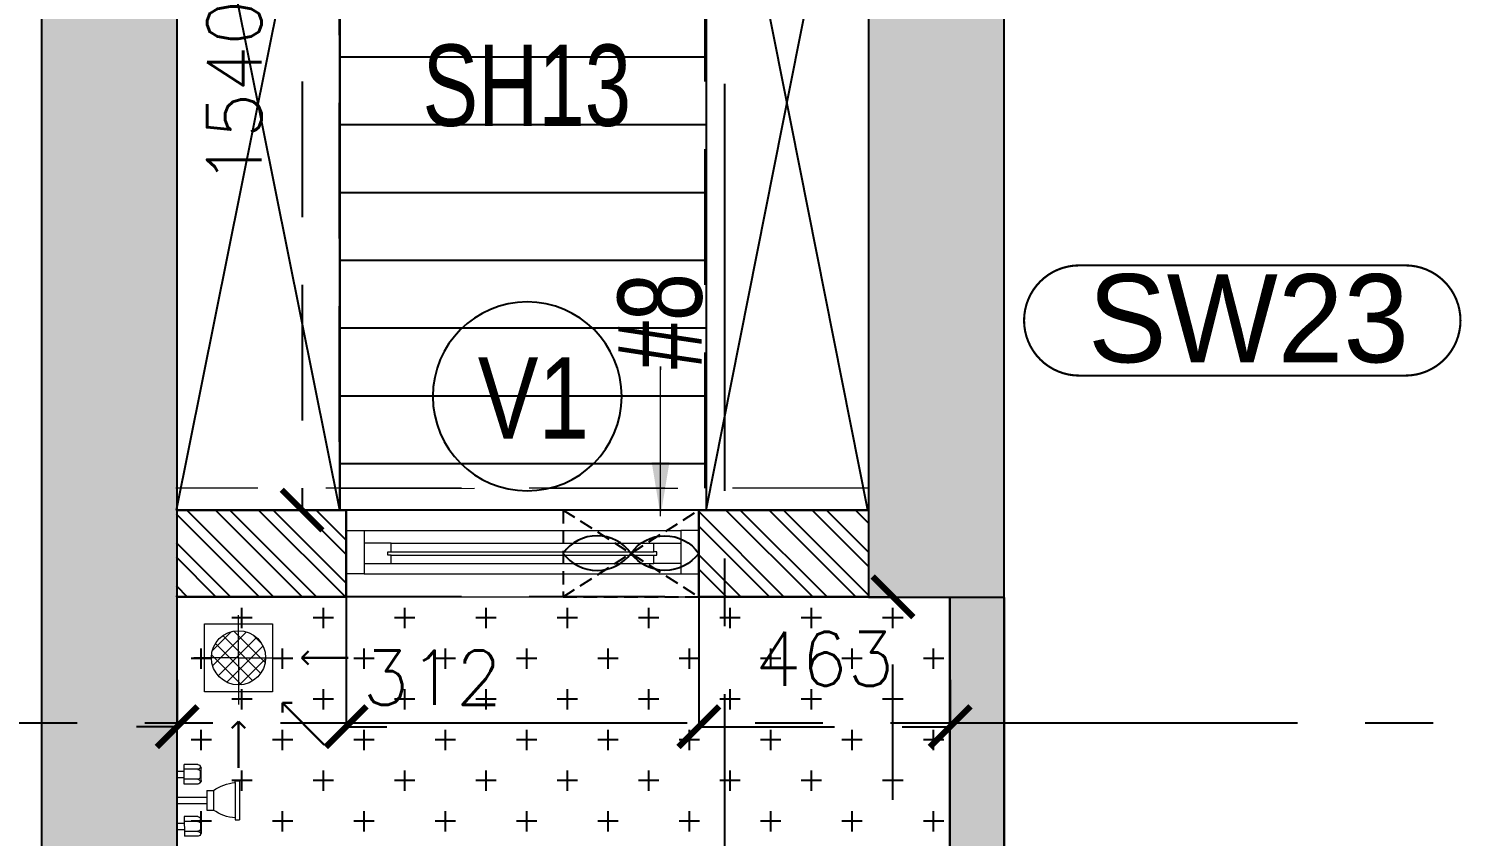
# Model space of a CAD drawing. Header units: millimetres. Extents: x 1124992 to 1258557, y -5767803 to -5695799.
# Drawn here: x 1213314 to 1215962, y -5712241 to -5710752 of the extents above; entities that cross this region are included whole.
import ezdxf
from ezdxf.enums import TextEntityAlignment as Align

# ---------------------------------------------------------------- set-up
doc = ezdxf.new("R2010")
doc.units = ezdxf.units.MM
doc.header["$LTSCALE"] = 1000
doc.header["$MEASUREMENT"] = 0
for name, pattern in [('$1$AUDIT_D_120904163729-0', [0]), ('$36$HIDDEN', [0.375, 0.25, -0.125]), ('3BHK-A$0$AUDIT_D_120904163729-0', [0]), ('3BHK-A$0$HIDDEN', [0.375, 0.25, -0.125]), ('AUDIT_D_120904163729-0', [0]), ('T8(T9 IS SIMILAR) - DIMENSION & TEXTING$0$HIDDEN', [0.375, 0.25, -0.125]), ('T8(T9 IS SIMILAR)$0$$0$HIDDEN', [0.375, 0.25, -0.125]), ('T8(T9 IS SIMILAR)$0$HIDDEN', [0.375, 0.25, -0.125]), ('T8_REFUGE COLUMNS$0$CENTER2', [1.125, 0.75, -0.125, 0.125, -0.125])]:
    doc.linetypes.add(name, pattern=pattern)
doc.layers.get('0').update_dxf_attribs({"linetype": 'AUDIT_D_120904163729-0'})
for name, color, linetype in [('$0$A-HATCH -160', 251, '$1$AUDIT_D_120904163729-0'), ('$21$A-DIMENSIONS', 2, '$36$HIDDEN'), ('3BHK-A$0$A-HATCH -160', 251, '3BHK-A$0$AUDIT_D_120904163729-0'), ('3BHK-A$0$A-TOI SUNK 50MM', 8, 'Continuous'), ('3BHK-A$0$CUT-OUT', 49, 'Continuous'), ('3BHK-A$0$ELE 1', 1, 'Continuous'), ('T8(T9 IS SIMILAR) - DIMENSION & TEXTING$0$A-DIMENSIONS', 2, 'T8(T9 IS SIMILAR) - DIMENSION & TEXTING$0$HIDDEN'), ('T8(T9 IS SIMILAR) - DIMENSION & TEXTING$1$a-window-no', 125, 'Continuous'), ('T8_REFUGE COLUMNS$0$A-CENTERLINE', 193, 'T8_REFUGE COLUMNS$0$CENTER2'), ('T8_REFUGE COLUMNS$0$A-RCC COLS', 3, 'Continuous'), ('T8_TYPICAL COLUMNS$0$A-RCC COLS', 3, 'Continuous')]:
    doc.layers.add(name, color=color, linetype=linetype)
for name, color, linetype, lineweight in [('3BHK-A$0$$1$a-TOI-fixtures', 251, 'Continuous', 0), ('3BHK-A$0$$1$A-WALL- 160', 6, 'Continuous', 30), ('3BHK-A$0$a-TOI-fixtures', 251, 'Continuous', 0), ('3BHK-A$0$A-WALL- 160', 6, 'Continuous', 30), ('3BHK-A$0$Ventilator', 5, 'Continuous', 0), ('T8(T9 IS SIMILAR) - DIMENSION & TEXTING$0$R0-18-10-2014-T1-1st Podium Floor Plan$0$Text', 2, 'Continuous', 0), ('T8(T9 IS SIMILAR) - DIMENSION & TEXTING$0$T8 - TYPICAL FLOOR CORE$0$a-Text', 4, 'Continuous', 0), ('T8(T9 IS SIMILAR)$0$D&W', 8, 'Continuous', 25), ('T8(T9 IS SIMILAR)$0$SCPL BEAM', 191, 'T8(T9 IS SIMILAR)$0$$0$HIDDEN', 13), ('T8_REFUGE COLUMNS$0$A-COLUMN NO size reduce', 81, 'Continuous', 25)]:
    doc.layers.add(name, color=color, linetype=linetype, lineweight=lineweight)
doc.layers.add('T8_REFUGE COLUMNS$1$COL-HATCH', color=7, linetype='Continuous', lineweight=25, true_color=0xa3a3a3)
doc.styles.add('3BHK-A$0$Romans 1', font='romans.shx', dxfattribs={"height": 100})
doc.styles.add('T8(T9 IS SIMILAR) - DIMENSION & TEXTING$0$ARIAL ARROW', font='swisscl.ttf')
doc.styles.add('T8(T9 IS SIMILAR) - DIMENSION & TEXTING$0$Romans 1', font='romans.shx', dxfattribs={"height": 100})
doc.styles.add('T8(T9 IS SIMILAR) - DIMENSION & TEXTING$0$T8 - TYPICAL FLOOR CORE$0$ARIAL ARROW', font='swisscl.ttf')
doc.styles.add('T8(T9 IS SIMILAR) - DIMENSION & TEXTING$0$Tahoma', font='tahoma.ttf')
doc.styles.add('T8(T9 IS SIMILAR) - DIMENSION & TEXTING$1$LODHA STANDERD', font='sanss___.ttf')
doc.styles.add('T8_REFUGE COLUMNS$0$STANDARD', font='GOTHIC.TTF')
doc.dimstyles.new('3BHK-A$0$ALPINE S', dxfattribs={"dimscale": 0, "dimtxt": 100, "dimasz": 75, "dimexe": 0, "dimexo": 0, "dimgap": 75, "dimtad": 1, "dimdec": 0, "dimzin": 0, "dimdsep": 46, "dimtxsty": '3BHK-A$0$Romans 1', "dimblk": '3BHK-A$0$_ArchTick', "dimcen": 0.09, "dimclrd": 256, "dimclre": 256, "dimclrt": 7, "dimadec": 0, "dimazin": 0, "dimtfac": 1, "dimtdec": 0, "dimtofl": 0, "dimtmove": 1, "dimatfit": 0, "dimldrblk": '3BHK-A$0$_Open90', "dimfxl": 1, "dimtolj": 1, "dimtzin": 0, "dimarcsym": 0})
doc.dimstyles.new('T8(T9 IS SIMILAR) - DIMENSION & TEXTING$0$ALPINE S', dxfattribs={"dimscale": 0, "dimtxt": 100, "dimasz": 75, "dimexe": 0, "dimexo": 0, "dimgap": 75, "dimtad": 1, "dimdec": 0, "dimzin": 0, "dimdsep": 46, "dimtxsty": 'T8(T9 IS SIMILAR) - DIMENSION & TEXTING$0$Romans 1', "dimblk": 'T8(T9 IS SIMILAR) - DIMENSION & TEXTING$0$_ArchTick', "dimcen": 0.09, "dimclrd": 256, "dimclre": 256, "dimclrt": 7, "dimadec": 0, "dimazin": 0, "dimtfac": 1, "dimtdec": 0, "dimtofl": 0, "dimtmove": 1, "dimatfit": 0, "dimldrblk": 'T8(T9 IS SIMILAR) - DIMENSION & TEXTING$0$_Open90', "dimfxl": 1, "dimtolj": 1, "dimtzin": 0, "dimarcsym": 0})
doc.dimstyles.new('T8(T9 IS SIMILAR) - DIMENSION & TEXTING$0$SAMATA STD', dxfattribs={"dimtxt": 100, "dimasz": 50, "dimexe": 50, "dimexo": 50, "dimgap": 10, "dimtad": 0, "dimdec": 0, "dimrnd": 5, "dimzin": 0, "dimdsep": 46, "dimtxsty": 'T8(T9 IS SIMILAR) - DIMENSION & TEXTING$0$Tahoma', "dimblk": 'T8(T9 IS SIMILAR) - DIMENSION & TEXTING$0$_Origin2', "dimcen": -50, "dimdle": 50, "dimclrd": 7, "dimclre": 7, "dimclrt": 7, "dimadec": 0, "dimazin": 0, "dimtfac": 1, "dimtdec": 0, "dimtmove": 1, "dimatfit": 3, "dimfxl": 150, "dimtfill": 1, "dimtolj": 1, "dimtzin": 0, "dimlwd": -1, "dimlwe": -1, "dimarcsym": 0})

# ---------------------------------------------------------------- blocks, each defined once
blk = doc.blocks.new('T8(T9 IS SIMILAR) - DIMENSION & TEXTING$0$_ArchTick')
at = {"color": 0, "linetype": 'ByBlock', "const_width": 0.15}
blk.add_lwpolyline([(-0.5, -0.5), (0.5, 0.5)], dxfattribs=at)
blk = doc.blocks.new('*D444')
at = {"layer": 'T8(T9 IS SIMILAR) - DIMENSION & TEXTING$0$A-DIMENSIONS', "linetype": 'T8(T9 IS SIMILAR) - DIMENSION & TEXTING$0$HIDDEN', "lineweight": -2, "transparency": 16777216}
for p, q in [((1213899, -5711799.2), (1213899, -5712038.6)), ((1213587.3, -5711952.4), (1213587.3, -5712038.6))]:
    blk.add_line(p, q, dxfattribs=at)
at = {"layer": 'T8(T9 IS SIMILAR) - DIMENSION & TEXTING$0$A-DIMENSIONS', "lineweight": -2, "transparency": 16777216}
for p, q in [((1213587.3, -5712038.6), (1213512.3, -5712038.6)), ((1213899, -5712038.6), (1213974, -5712038.6))]:
    blk.add_line(p, q, dxfattribs=at)
at = {"layer": 'T8(T9 IS SIMILAR) - DIMENSION & TEXTING$0$A-DIMENSIONS', "linetype": 'ByBlock', "lineweight": -2, "transparency": 16777216, "xscale": 75, "yscale": 75, "zscale": 75}
blk.add_blockref('T8(T9 IS SIMILAR) - DIMENSION & TEXTING$0$_ArchTick', (1213587.3, -5712038.6), dxfattribs=at)
at = {"layer": 'T8(T9 IS SIMILAR) - DIMENSION & TEXTING$0$A-DIMENSIONS', "linetype": 'ByBlock', "lineweight": -2, "transparency": 16777216, "xscale": 75, "yscale": 75, "zscale": 75, "rotation": 180}
blk.add_blockref('T8(T9 IS SIMILAR) - DIMENSION & TEXTING$0$_ArchTick', (1213899, -5712038.6), dxfattribs=at)
at = {"layer": 'T8(T9 IS SIMILAR) - DIMENSION & TEXTING$0$A-DIMENSIONS', "color": 7, "linetype": 'ByBlock', "transparency": 16777216, "insert": (1214057.8, -5711948.2), "char_height": 100, "attachment_point": 5, "style": 'T8(T9 IS SIMILAR) - DIMENSION & TEXTING$0$Romans 1'}
blk.add_mtext('\\A1;312', dxfattribs=at)
blk = doc.blocks.new('T8(T9 IS SIMILAR) - DIMENSION & TEXTING$0$_Open90')
at = {"color": 0, "linetype": 'ByBlock', "lineweight": -2}
for p, q in [((-0.5, 0.5), (0, 0)), ((0, 0), (-1, 0)), ((0, 0), (-0.5, -0.5))]:
    blk.add_line(p, q, dxfattribs=at)
blk = doc.blocks.new('*D396')
at = {"layer": 'T8(T9 IS SIMILAR) - DIMENSION & TEXTING$0$A-DIMENSIONS', "linetype": 'T8(T9 IS SIMILAR) - DIMENSION & TEXTING$0$HIDDEN', "lineweight": -2, "transparency": 16777216}
for p, q in [((1214549, -5711799.2), (1214549, -5712038.6)), ((1215012.3, -5711952.4), (1215012.3, -5712038.6))]:
    blk.add_line(p, q, dxfattribs=at)
at = {"layer": 'T8(T9 IS SIMILAR) - DIMENSION & TEXTING$0$A-DIMENSIONS', "lineweight": -2, "transparency": 16777216}
blk.add_line((1214549, -5712038.6), (1215012.3, -5712038.6), dxfattribs=at)
at = {"layer": 'T8(T9 IS SIMILAR) - DIMENSION & TEXTING$0$A-DIMENSIONS', "linetype": 'ByBlock', "lineweight": -2, "transparency": 16777216, "xscale": 75, "yscale": 75, "zscale": 75, "rotation": 180}
blk.add_blockref('T8(T9 IS SIMILAR) - DIMENSION & TEXTING$0$_ArchTick', (1214549, -5712038.6), dxfattribs=at)
at = {"layer": 'T8(T9 IS SIMILAR) - DIMENSION & TEXTING$0$A-DIMENSIONS', "linetype": 'ByBlock', "lineweight": -2, "transparency": 16777216, "xscale": 75, "yscale": 75, "zscale": 75}
blk.add_blockref('T8(T9 IS SIMILAR) - DIMENSION & TEXTING$0$_ArchTick', (1215012.3, -5712038.6), dxfattribs=at)
at = {"layer": 'T8(T9 IS SIMILAR) - DIMENSION & TEXTING$0$A-DIMENSIONS', "color": 7, "linetype": 'ByBlock', "transparency": 16777216, "insert": (1214780.6, -5711913.6), "char_height": 100, "attachment_point": 5, "style": 'T8(T9 IS SIMILAR) - DIMENSION & TEXTING$0$Romans 1'}
blk.add_mtext('\\A1;463', dxfattribs=at)
blk = doc.blocks.new('*D397')
at = {"layer": 'T8(T9 IS SIMILAR) - DIMENSION & TEXTING$0$A-DIMENSIONS', "linetype": 'T8(T9 IS SIMILAR) - DIMENSION & TEXTING$0$HIDDEN', "lineweight": -2, "transparency": 16777216}
for p, q in [((1214797.6, -5711799.1), (1214907, -5711799.1)), ((1214797.6, -5714048.8), (1214907, -5714048.8))]:
    blk.add_line(p, q, dxfattribs=at)
at = {"layer": 'T8(T9 IS SIMILAR) - DIMENSION & TEXTING$0$A-DIMENSIONS', "lineweight": -2, "transparency": 16777216}
blk.add_line((1214907, -5714048.8), (1214907, -5711799.1), dxfattribs=at)
at = {"layer": 'T8(T9 IS SIMILAR) - DIMENSION & TEXTING$0$A-DIMENSIONS', "linetype": 'ByBlock', "lineweight": -2, "transparency": 16777216, "xscale": 75, "yscale": 75, "zscale": 75}
for p, rotation in [((1214907, -5711799.1), 90), ((1214907, -5714048.8), 270)]:
    blk.add_blockref('T8(T9 IS SIMILAR) - DIMENSION & TEXTING$0$_ArchTick', p, dxfattribs=dict(at, rotation=rotation))
at = {"layer": 'T8(T9 IS SIMILAR) - DIMENSION & TEXTING$0$A-DIMENSIONS', "color": 7, "linetype": 'ByBlock', "transparency": 16777216, "insert": (1214782, -5712924), "char_height": 100, "attachment_point": 5, "rotation": 90, "style": 'T8(T9 IS SIMILAR) - DIMENSION & TEXTING$0$Romans 1'}
blk.add_mtext('\\A1;2250', dxfattribs=at)
blk = doc.blocks.new('T8(T9 IS SIMILAR) - DIMENSION & TEXTING$1$WINDOW TAG')
at = {"layer": 'T8(T9 IS SIMILAR) - DIMENSION & TEXTING$1$a-window-no'}
blk.add_circle((0, 0), 174.1, dxfattribs=at)
at = {"layer": 'T8(T9 IS SIMILAR) - DIMENSION & TEXTING$1$a-window-no', "style": 'T8(T9 IS SIMILAR) - DIMENSION & TEXTING$1$LODHA STANDERD'}
blk.add_attdef('WINDOW', text='', height=150, dxfattribs=at).set_placement((11.3, 2.8), align=Align.MIDDLE_CENTER)
blk = doc.blocks.new('*D333')
at = {"layer": 'T8(T9 IS SIMILAR) - DIMENSION & TEXTING$0$A-DIMENSIONS', "linetype": 'T8(T9 IS SIMILAR) - DIMENSION & TEXTING$0$HIDDEN', "lineweight": -2, "transparency": 16777216}
for p, q in [((1213643.5, -5710098.8), (1213817.6, -5710098.8)), ((1213643.7, -5711639.2), (1213817.6, -5711639.2))]:
    blk.add_line(p, q, dxfattribs=at)
at = {"layer": 'T8(T9 IS SIMILAR) - DIMENSION & TEXTING$0$A-DIMENSIONS', "lineweight": -2, "transparency": 16777216}
blk.add_line((1213817.6, -5710098.8), (1213817.6, -5711639.2), dxfattribs=at)
at = {"layer": 'T8(T9 IS SIMILAR) - DIMENSION & TEXTING$0$A-DIMENSIONS', "linetype": 'ByBlock', "lineweight": -2, "transparency": 16777216, "xscale": 75, "yscale": 75, "zscale": 75}
for p, rotation in [((1213817.6, -5710098.8), 90), ((1213817.6, -5711639.2), 270)]:
    blk.add_blockref('T8(T9 IS SIMILAR) - DIMENSION & TEXTING$0$_ArchTick', p, dxfattribs=dict(at, rotation=rotation))
at = {"layer": 'T8(T9 IS SIMILAR) - DIMENSION & TEXTING$0$A-DIMENSIONS', "color": 7, "linetype": 'ByBlock', "transparency": 16777216, "insert": (1213692.6, -5710869), "char_height": 100, "attachment_point": 5, "rotation": 90, "style": 'T8(T9 IS SIMILAR) - DIMENSION & TEXTING$0$Romans 1'}
blk.add_mtext('\\A1;1540', dxfattribs=at)
blk = doc.blocks.new('T8(T9 IS SIMILAR) - DIMENSION & TEXTING$0$_Origin2')
at = {"color": 0, "linetype": 'ByBlock', "lineweight": -2}
blk.add_line((-0.5, 0), (-1, 0), dxfattribs=at)
for radius in [0.5, 0.25]:
    blk.add_circle((0, 0), radius, dxfattribs=at)
blk = doc.blocks.new('T8_REFUGE COLUMNS')
at = {"layer": 'T8_REFUGE COLUMNS$1$COL-HATCH', "linetype": 'ByBlock'}
h = blk.add_hatch(color=256, dxfattribs=at)
h.dxf.hatch_style = 1
h.paths.add_polyline_path([(1213587.1, -5709939.9), (1213337.1, -5709939.9), (1213337.1, -5714149.9), (1213587.1, -5714149.9)])
h = blk.add_hatch(color=256, dxfattribs=at)
h.dxf.hatch_style = 1
h.paths.add_polyline_path([(1214862.1, -5711799.9), (1215112.1, -5711799.9), (1215112.1, -5709939.9), (1214862.1, -5709939.9)])
at = {"layer": 'T8_REFUGE COLUMNS$0$A-CENTERLINE'}
for p, q in [((1214597.1, -5722853.5), (1214597.1, -5698299.6)), ((1223527.8, -5712032.4), (1182137.1, -5712032.4))]:
    blk.add_line(p, q, dxfattribs=at)
at = {"layer": 'T8_REFUGE COLUMNS$0$A-COLUMN NO size reduce', "linetype": 'ByBlock', "const_width": 3.9}
blk.add_lwpolyline([(1215250.4, -5711391.2, -1), (1215250.4, -5711188), (1215851.8, -5711188, -1), (1215851.8, -5711391.2)], format="xyb", close=True, dxfattribs=at)
at = {"layer": 'T8_REFUGE COLUMNS$0$A-RCC COLS', "linetype": 'ByBlock'}
for points in [[(1213587.1, -5709939.9), (1213337.1, -5709939.9), (1213337.1, -5714149.9), (1213587.1, -5714149.9)], [(1214862.1, -5711799.9), (1215112.1, -5711799.9), (1215112.1, -5709939.9), (1214862.1, -5709939.9)]]:
    blk.add_lwpolyline(points, close=True, dxfattribs=at)
at = {"layer": 'T8_REFUGE COLUMNS$0$A-COLUMN NO size reduce', "linetype": 'ByBlock', "insert": (1215266.7, -5711204.2), "char_height": 162.5, "attachment_point": 1, "style": 'T8_REFUGE COLUMNS$0$STANDARD'}
blk.add_mtext_dynamic_manual_height_columns('SW23', width=444.685, gutter_width=500, heights=[0], dxfattribs=at)
blk = doc.blocks.new('T8_TYPICAL COLUMNS')
at = {"layer": 'T8_TYPICAL COLUMNS$0$A-RCC COLS', "linetype": 'ByBlock'}
blk.add_blockref('T8_REFUGE COLUMNS', (0, 0), dxfattribs=at)
blk = doc.blocks.new('3BHK-A$0$$1$SH-flat-2')
at = {"layer": '3BHK-A$0$$1$a-TOI-fixtures'}
for p, q in [((0.1, 54), (14.6, 54)), ((14.6, 30), (14.7, 66)), ((39.8, 57.2), (14.6, 57.2)), ((39.9, 65.9), (14.7, 66)), ((45.9, 36.2), (45.9, 59)), ((0.1, 42), (14.6, 42)), ((39.7, 38.7), (14.5, 38.7)), ((39.8, 29.9), (14.6, 30)), ((43.4, 31.6), (44.7, 33.1)), ((44.6, 43), (44.6, 52.2)), ((108.4, -32.8), (108.5, 32.4)), ((108.5, 35.8), (116.3, 35.8)), ((108.5, 32.4), (108.5, 35.8)), ((116.2, -36.2), (116.3, 35.8)), ((0, -6), (0, 6)), ((0, 6), (56.3, 5.9)), ((56.2, -18.1), (56.3, 17.9)), ((56.3, 17.9), (68.3, 17.9)), ((68.2, -18.1), (68.3, 17.9)), ((0, -6), (56.3, -6.1)), ((56.2, -18.1), (68.2, -18.1)), ((-0.1, -42), (14.4, -42)), ((14.5, -30), (14.4, -66)), ((39.6, -38.8), (14.4, -38.8)), ((39.7, -30.1), (14.5, -30)), ((43.3, -31.7), (44.6, -33.3)), ((44.4, -43.2), (44.4, -52.4)), ((45.7, -36.4), (45.7, -59.2)), ((108.4, -32.8), (108.4, -36.2)), ((108.4, -36.2), (116.2, -36.2)), ((-0.1, -54), (14.4, -54)), ((39.5, -57.3), (14.3, -57.3)), ((39.6, -66.1), (14.4, -66))]:
    blk.add_line(p, q, dxfattribs=at)
for centre, radius, start, end in [((39.8, 62), 4.8, 269.8776, 359.8776), ((39.8, 52.2), 4.8, 359.8776, 89.8776), ((39.9, 61.1), 4.8, 359.8776, 89.8776), ((41.1, 59), 4.8, 359.8776, 46.4449), ((39.8, 43.5), 4.8, 269.8776, 359.8776), ((39.7, 33.9), 4.8, 359.8776, 89.8776), ((39.8, 34.7), 4.8, 269.8776, 359.8776), ((41.1, 36.2), 4.8, 319.2258, 359.8776), ((114.8, -47.9), 80.5, 94.4595, 125.2375), ((115, 47.4), 80.5, 234.5177, 265.2957), ((39.5, -52.4), 4.8, 269.8776, 359.8776), ((39.6, -34), 4.8, 269.8776, 359.8776), ((39.6, -43.6), 4.8, 359.8776, 89.8776), ((39.7, -34.9), 4.8, 359.8776, 89.8776), ((40.9, -36.4), 4.8, 359.8776, 40.5294), ((39.5, -62.1), 4.8, 359.8776, 89.8776), ((39.6, -61.3), 4.8, 269.8776, 359.8776), ((40.9, -59.2), 4.8, 313.3103, 359.8776)]:
    blk.add_arc(centre, radius, start, end, dxfattribs=at)
blk = doc.blocks.new('3BHK-A$0$V1')
at = {"layer": '3BHK-A$0$Ventilator'}
for p, q in [((1139503.9, -5700057.1), (1140153.9, -5700057.1)), ((1139503.9, -5700217.1), (1140153.9, -5700217.1))]:
    blk.add_line(p, q, dxfattribs=at)
at = {"layer": '3BHK-A$0$Ventilator', "color": 8}
for p, q in [((1139536.9, -5700094.6), (1140120.9, -5700094.6)), ((1139586.9, -5700118.3), (1140070.9, -5700118.3)), ((1139536.9, -5700174.6), (1140120.9, -5700174.6)), ((1139586.9, -5700155.8), (1140070.9, -5700155.8))]:
    blk.add_line(p, q, dxfattribs=at)
at = {"layer": '3BHK-A$0$Ventilator', "color": 5}
for p, q in [((1139586.9, -5700134.1), (1140070.9, -5700134.1)), ((1139586.9, -5700140.1), (1140070.9, -5700140.1))]:
    blk.add_line(p, q, dxfattribs=at)
at = {"layer": '3BHK-A$0$Ventilator', "color": 4}
for points in [[(1139503.9, -5700094.6), (1139536.9, -5700094.6), (1139536.9, -5700174.6), (1139503.9, -5700174.6)], [(1140153.9, -5700094.6), (1140120.9, -5700094.6), (1140120.9, -5700174.6), (1140153.9, -5700174.6)], [(1139586.9, -5700134.1), (1139586.9, -5700118.3), (1139536.9, -5700118.3), (1139536.9, -5700155.8), (1139586.9, -5700155.8), (1139586.9, -5700140.1), (1139580.9, -5700140.1), (1139580.9, -5700134.1)], [(1140070.9, -5700134.1), (1140070.9, -5700118.3), (1140120.9, -5700118.3), (1140120.9, -5700155.8), (1140070.9, -5700155.8), (1140070.9, -5700140.1), (1140076.9, -5700140.1), (1140076.9, -5700134.1)]]:
    blk.add_lwpolyline(points, close=True, dxfattribs=at)
blk = doc.blocks.new('3BHK-A$0$_ArchTick')
at = {"color": 0, "linetype": 'ByBlock', "const_width": 0.15}
blk.add_lwpolyline([(-0.5, -0.5), (0.5, 0.5)], dxfattribs=at)
blk = doc.blocks.new('3BHK-A$0$_Open90')
at = {"color": 0, "linetype": 'ByBlock', "lineweight": -2}
for p, q in [((0, 0), (-1, 0)), ((-0.5, 0.5), (0, 0)), ((0, 0), (-0.5, -0.5))]:
    blk.add_line(p, q, dxfattribs=at)
blk = doc.blocks.new('T8(T9 IS SIMILAR) - DIMENSION & TEXTING')
at = {"layer": 'T8(T9 IS SIMILAR) - DIMENSION & TEXTING$1$a-window-no'}
ref = blk.add_blockref('T8(T9 IS SIMILAR) - DIMENSION & TEXTING$1$WINDOW TAG', (1214232.8, -5711429.6), dxfattribs=dict(at, xscale=-1, rotation=180))
ref.add_attrib('WINDOW', 'V1', dxfattribs={"height": 150, "style": 'T8(T9 IS SIMILAR) - DIMENSION & TEXTING$1$LODHA STANDERD', "width": 0.8}).set_placement((1214244.1, -5711432.4), align=Align.MIDDLE_CENTER)
at = {"layer": 'T8(T9 IS SIMILAR) - DIMENSION & TEXTING$0$R0-18-10-2014-T1-1st Podium Floor Plan$0$Text', "linetype": 'ByBlock', "style": 'T8(T9 IS SIMILAR) - DIMENSION & TEXTING$0$ARIAL ARROW'}
blk.add_text('#8', height=154.91, rotation=90, dxfattribs=at).set_placement((1214554.5, -5711379, 0))
at = {"layer": 'T8(T9 IS SIMILAR) - DIMENSION & TEXTING$0$T8 - TYPICAL FLOOR CORE$0$a-Text', "linetype": 'ByBlock', "insert": (1212482.3, -5710932.9), "char_height": 150, "width": 3499.366, "attachment_point": 7, "style": 'T8(T9 IS SIMILAR) - DIMENSION & TEXTING$0$T8 - TYPICAL FLOOR CORE$0$ARIAL ARROW'}
blk.add_mtext('\\pi1557.46454;SH13', dxfattribs=at)
at = {"layer": 'T8(T9 IS SIMILAR) - DIMENSION & TEXTING$0$A-DIMENSIONS', "linetype": 'ByBlock'}
for base, p1, p2, picture, middle in [((1213817.6, -5711639.2), (1213643.5, -5710098.8), (1213643.7, -5711639.2), '*D333', (1213692.6, -5710869)), ((1214907, -5711799.1), (1214797.6, -5714048.8), (1214797.6, -5711799.1), '*D397', (1214782, -5712924))]:
    dim = blk.add_linear_dim(base=base, p1=p1, p2=p2, angle=270, dimstyle='T8(T9 IS SIMILAR) - DIMENSION & TEXTING$0$ALPINE S', override={"dimscale": 1, "dimfxl": 5, "dimarcsym": 1}, dxfattribs=at)
    dim.commit()
    dim.dimension.update_dxf_attribs({"geometry": picture, "text_midpoint": middle})
dim = blk.add_linear_dim(base=(1213587.3, -5712038.6), p1=(1213899, -5711799.2, 0.5), p2=(1213587.3, -5711952.4), dimstyle='T8(T9 IS SIMILAR) - DIMENSION & TEXTING$0$ALPINE S', override={"dimscale": 1, "dimfxl": 5, "dimarcsym": 1}, dxfattribs=at)
dim.commit()
dim.dimension.update_dxf_attribs({"geometry": '*D444', "text_midpoint": (1214057.8, -5712073.2), "dimtype": 128})
dim = blk.add_linear_dim(base=(1215012.3, -5712038.6), p1=(1214549, -5711799.2, 0.5), p2=(1215012.3, -5711952.4), dimstyle='T8(T9 IS SIMILAR) - DIMENSION & TEXTING$0$ALPINE S', override={"dimscale": 1, "dimfxl": 5, "dimarcsym": 1}, dxfattribs=at)
dim.commit()
dim.dimension.update_dxf_attribs({"geometry": '*D396', "text_midpoint": (1214780.6, -5711913.6)})
at = {"layer": 'T8(T9 IS SIMILAR) - DIMENSION & TEXTING$0$R0-18-10-2014-T1-1st Podium Floor Plan$0$Text'}
blk.add_leader([(1214478.6, -5711650.3), (1214478.6, -5711374.4), (1214478.6, -5711380.5)], dimstyle='T8(T9 IS SIMILAR) - DIMENSION & TEXTING$0$SAMATA STD', override={"dimscale": 1, "dimasz": 100, "dimclrd": 2, "dimfxlon": 1, "dimarcsym": 1}, dxfattribs=at)
blk = doc.blocks.new('3BHK-A$0$A$C1DA736AB')
at = {"layer": '3BHK-A$0$a-TOI-fixtures', "linetype": 'ByBlock'}
for points in [[(117, 0.4, 0), (202.3, 0.4, 0)], [(81.7, -82.8, 0), (158.2, -159.9, 0)], [(0.4, -117, 0), (0.4, -202.3, 0)]]:
    blk.add_leader(points, dimstyle='3BHK-A$0$ALPINE S', override={"dimscale": 1, "dimasz": 25, "dimtad": 0, "dimfxl": 5, "dimtfill": 1, "dimarcsym": 1}, dxfattribs=at)
blk = doc.blocks.new('3BHK-A$0$Type-A-First Floor Plan-bottom-up$0$FLOOR TRAP-flat-6')
at = {"layer": '3BHK-A$0$a-TOI-fixtures'}
h = blk.add_hatch(dxfattribs=at)
h.set_pattern_fill('ACET-2D-_USER', color=256, scale=20, angle=45, style=0, double=1, pattern_type=0)
h.set_pattern_definition([(45, (-789896.981, 5385770.066), (-14.142135624, 14.142135624), []), (135, (-789896.981, 5385770.066), (-14.142135624, -14.142135624), [])])
edge = h.paths.add_edge_path()
edge.add_arc((150, 150), 50, 0, 360)
for q in [(150, 228.6), (67.6, 150), (237.4, 150), (150, 63.6)]:
    blk.add_line((150, 150), q, dxfattribs=at)
blk.add_lwpolyline([(87.5, 212.5), (212.5, 212.5), (212.5, 87.5), (87.5, 87.5)], close=True, dxfattribs=at)
blk.add_circle((150, 150), 50, dxfattribs=at)
at = {"layer": '3BHK-A$0$A-WALL- 160', "linetype": 'ByBlock'}
blk.add_blockref('3BHK-A$0$A$C1DA736AB', (149.6, 149.6, 0), dxfattribs=at)
blk = doc.blocks.new('3BHK-A')
at = {"layer": '3BHK-A$0$A-HATCH -160', "linetype": 'ByBlock'}
h = blk.add_hatch(dxfattribs=at)
h.set_pattern_fill('ZIGZAG', color=256, scale=250)
h.set_pattern_definition([(9e-15, (1e-08, 0), (31.25, 31.25), [31.25, -31.25]), (90, (31.25, 0), (-31.25, 31.25), [31.25, -31.25])])
h.paths.add_polyline_path([(1185182.8, -5714749.5), (1186532.7, -5714749.5), (1186532.7, -5714149.5), (1186632.7, -5714149.5), (1186632.7, -5714749.5), (1188712.7, -5714749.5), (1188712.7, -5714049.5), (1189032.5, -5714049.5), (1189032.5, -5714149.5), (1188812.7, -5714149.5), (1188812.7, -5715449.5), (1189032.5, -5715449.5), (1189032.5, -5715549.5), (1188712.7, -5715549.5), (1188712.7, -5714849.5), (1186632.7, -5714849.5), (1186632.7, -5715664.5), (1186532.7, -5715664.5), (1186532.7, -5714849.5), (1185182.8, -5714849.5)])
h.paths.add_polyline_path([(1185182.8, -5713249.5), (1185782.7, -5713249.5), (1185782.7, -5713149.5), (1185182.8, -5713149.5)])
h.paths.add_polyline_path([(1186532.7, -5710699.5), (1186632.7, -5710699.5), (1186632.7, -5713249.5), (1186532.7, -5713249.5)])
h.paths.add_polyline_path([(1186532.7, -5717399.5), (1186632.7, -5717399.5), (1186632.7, -5716414.5), (1186532.7, -5716414.5)])
h.paths.add_polyline_path([(1194902.2, -5715375), (1194082.3, -5715375), (1194082.3, -5715475), (1194902.2, -5715475)])
h.paths.add_polyline_path([(1195782.2, -5715375), (1196682.2, -5715375), (1196682.2, -5715475), (1195782.2, -5715475)])
h.paths.add_polyline_path([(1194132.5, -5714149.9), (1196532.4, -5714149.9), (1196532.4, -5714049.9), (1194132.5, -5714049.9)])
h.paths.add_polyline_path([(1197432.4, -5711800.2), (1197532.4, -5711800.2), (1197532.4, -5714149.9), (1197432.4, -5714149.9)])
h.paths.add_polyline_path([(1198282.4, -5714149.9), (1198958.7, -5714149.9), (1198958.7, -5714049.9), (1198282.4, -5714049.9)])
h.paths.add_polyline_path([(1196871.9, -5720208.6), (1196082.2, -5720209.7), (1196082.3, -5720109.7), (1196082.2, -5720109.7), (1196182.2, -5720109.7), (1196871.9, -5720108.6)])
h.paths.add_polyline_path([(1193397.2, -5709939.9), (1193882.3, -5709939.6), (1193882.3, -5710040.1), (1193397.3, -5710040.1)])
h.paths.add_polyline_path([(1186632.7, -5708554.7), (1187192.3, -5708554.8), (1187192.3, -5708654.7), (1186632.7, -5708654.7)])
h.paths.add_polyline_path([(1194182.3, -5715724), (1194082.3, -5715724), (1194082.3, -5715474), (1194182.3, -5715474)])
h = blk.add_hatch(dxfattribs=at)
h.set_pattern_fill('ANSI32', color=256, scale=150)
h.paths.add_polyline_path([(1197682.4, -5711640.4), (1197995.6, -5711640.4), (1197995.6, -5711800.4), (1197682.4, -5711800.4)])
h = blk.add_hatch(dxfattribs=at)
h.set_pattern_fill('ANSI32', color=256, scale=150)
h.set_pattern_definition([(45, (-0.65, 1285.594), (-39.77475644, 39.77475644), []), (45, (25.864, 1285.594), (-39.77475644, 39.77475644), [])])
h.paths.add_polyline_path([(1198645.6, -5711640.4), (1198958.7, -5711640.4), (1198958.7, -5711800.4), (1198645.6, -5711800.4)])
at = {"layer": '3BHK-A$0$A-TOI SUNK 50MM'}
h = blk.add_hatch(dxfattribs=at)
h.set_pattern_fill('CROSS', color=256, scale=300, style=0)
h.set_pattern_definition([(9e-15, (-0.65, 1286.84), (75, 75), [37.5, -112.5]), (90, (18.1, 1268.09), (-75, 75), [37.5, -112.5])])
h.paths.add_polyline_path([(1197532.4, -5711799.2), (1198958.7, -5711799.2), (1198958.7, -5714049.9), (1197532.4, -5714049.9)])
at = {"layer": '3BHK-A$0$CUT-OUT'}
h = blk.add_hatch(dxfattribs=at)
h.set_pattern_fill('ANSI31', color=256, scale=1000, angle=135)
h.set_pattern_definition([(180, (11267.68, 7945.86), (-2e-14, -125), [])])
h.paths.add_polyline_path([(1198657.1, -5710098.5), (1197982.2, -5710098.5), (1197981.9, -5711639.1), (1198657.1, -5711639.1)])
at = {"linetype": '3BHK-A$0$HIDDEN', "ltscale": 0.1}
for p, q in [((1198245.6, -5711799.1, 0), (1197995.6, -5711639.1, 0)), ((1198245.6, -5711639.1, 0), (1197995.6, -5711799.1, 0))]:
    blk.add_line(p, q, dxfattribs=at)
at = {"linetype": '3BHK-A$0$HIDDEN', "ltscale": 0.1, "elevation": 0}
blk.add_lwpolyline([(1198245.6, -5711799.1), (1197995.6, -5711799.1), (1197995.6, -5711639.1), (1198245.6, -5711639.1)], close=True, dxfattribs=at)
at = {"linetype": 'ByBlock', "elevation": 0}
for points in [[(1198120.6, -5711719.1, 0.52), (1197995.6, -5711719.1, 0.504), (1198120.6, -5711719.1, 4.789572)], [(1198120.6, -5711719.1, -0.52), (1198245.6, -5711719.1, -0.504), (1198120.6, -5711719.1, -4.789572)]]:
    blk.add_lwpolyline(points, format="xyb", dxfattribs=at)
at = {"layer": '3BHK-A$0$$1$A-WALL- 160', "linetype": 'ByBlock'}
for p, q in [((1197682.4, -5711639.1, 0), (1197995.6, -5711639.1, 0)), ((1197995.6, -5711799.1, 0), (1197995.6, -5711639.1, 0)), ((1198645.6, -5711799.1, 0), (1198645.6, -5711639.1, 0)), ((1198645.6, -5711639.1, 0), (1198958.7, -5711639.1, 0)), ((1197432.4, -5714149.9, 0), (1197432.4, -5711800.2, 0)), ((1197532.4, -5714149.9, 0), (1197532.4, -5711800.2, 0)), ((1197682.4, -5711799.1, 0), (1197995.6, -5711799.1, 0)), ((1198645.6, -5711799.1, 0), (1198958.7, -5711799.1, 0))]:
    blk.add_line(p, q, dxfattribs=at)
at = {"layer": '3BHK-A$0$CUT-OUT'}
for p, q in [((1197683.8, -5711639.1, 0), (1197982, -5710138.5, 0.4)), ((1197982, -5711639.1, 0.4), (1197683.8, -5710138.5, 0)), ((1198958.8, -5711639.1, 0), (1198657.1, -5710138.5, 0.4)), ((1198657.1, -5711639.1, 0.4), (1198958.8, -5710138.5, 0))]:
    blk.add_line(p, q, dxfattribs=at)
at = {"layer": '3BHK-A$0$CUT-OUT', "elevation": 0.4}
blk.add_lwpolyline([(1198657.1, -5710098.5), (1197982.2, -5710098.5), (1197981.9, -5711639.1), (1198657.1, -5711639.1)], close=True, dxfattribs=at)
at = {"layer": '3BHK-A$0$ELE 1', "linetype": 'ByBlock'}
for p, q in [((1197982, -5710138.5, 0.4), (1197982, -5711639.1, 0.4)), ((1198657.1, -5710138.5, 0.4), (1198657.1, -5711639.1, 0.4))]:
    blk.add_line(p, q, dxfattribs=at)
at = {"layer": '3BHK-A$0$$1$a-TOI-fixtures', "rotation": 180}
blk.add_blockref('3BHK-A$0$$1$SH-flat-2', (1198958.7, -5712174.5, -0.5), dxfattribs=at)
at = {"layer": '3BHK-A$0$a-TOI-fixtures', "extrusion": (0, 0, -1), "zscale": -0.9999999999999998}
blk.add_blockref('3BHK-A$0$Type-A-First Floor Plan-bottom-up$0$FLOOR TRAP-flat-6', (-1198994.2, -5712061.6, 0), dxfattribs=at)
at = {"layer": '3BHK-A$0$A-WALL- 160', "linetype": 'ByBlock', "xscale": -1}
blk.add_blockref('3BHK-A$0$V1', (2338149.5, -11582.1, 0), dxfattribs=at)
blk = doc.blocks.new('T8(T9 IS SIMILAR)')
at = {"layer": 'T8(T9 IS SIMILAR)$0$SCPL BEAM', "linetype": 'T8(T9 IS SIMILAR)$0$HIDDEN'}
for p, q in [((1214861.3, -5711598.8, -0.3), (1213585, -5711598.8, -0.3)), ((1214861.3, -5711798.8, -0.3), (1213585, -5711798.8, -0.3))]:
    blk.add_line(p, q, dxfattribs=at)
at = {"layer": 'T8(T9 IS SIMILAR)$0$SCPL BEAM', "linetype": 'T8(T9 IS SIMILAR)$0$HIDDEN', "elevation": -0.3}
blk.add_lwpolyline([(1214560.1, -5710138.5), (1213885.6, -5710138.5), (1213885.3, -5711599.2), (1214560.1, -5711598.8)], close=True, dxfattribs=at)
at = {"layer": 'T8(T9 IS SIMILAR)$0$D&W', "linetype": 'ByBlock'}
blk.add_blockref('T8_TYPICAL COLUMNS', (0, 0), dxfattribs=at)
at = {"layer": 'T8(T9 IS SIMILAR)$0$D&W', "linetype": 'ByBlock', "xscale": -1}
blk.add_blockref('3BHK-A', (2412544.6, 0, 0.5), dxfattribs=at)

msp = doc.modelspace()

# ---------------------------------------------------------------- block references
at = {"layer": '$21$A-DIMENSIONS', "linetype": 'ByBlock'}
msp.add_blockref('T8(T9 IS SIMILAR)', (0, 0), dxfattribs=at)

# ---------------------------------------------------------------- next in the draw order: block references
at = {"layer": '$0$A-HATCH -160', "linetype": 'ByBlock'}
msp.add_blockref('T8(T9 IS SIMILAR) - DIMENSION & TEXTING', (0, 0), dxfattribs=at)

doc.saveas('drawing.dxf')
